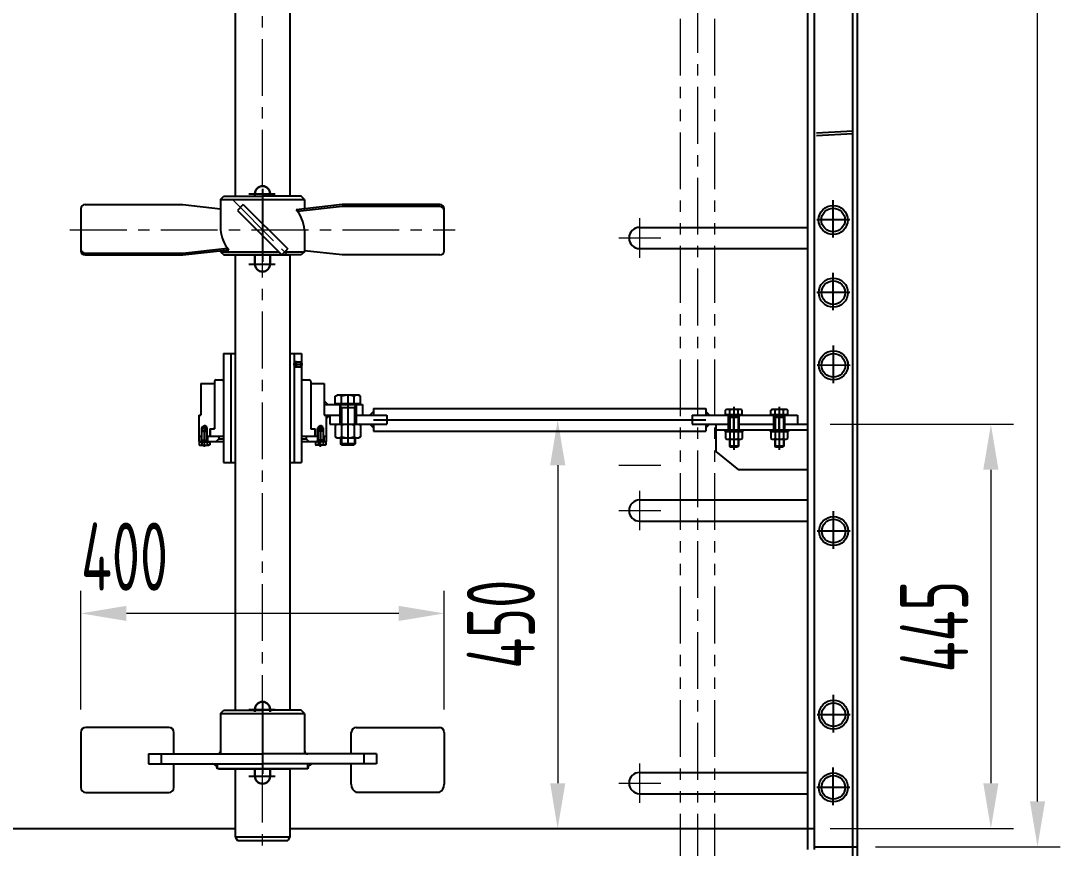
# Model space of a CAD drawing. Header units: millimetres. Extents: x -10 to 6019072, y -115569 to 2.
# Drawn here: x 6008003 to 6009147, y -111323 to -110412 of the extents above; entities that cross this region are included whole.
import ezdxf

# ---------------------------------------------------------------- set-up
doc = ezdxf.new("R2010")
doc.units = ezdxf.units.MM
doc.header["$LTSCALE"] = 1000
for name, pattern in [('ACAD_ISO10W100', [18, 12, -3, 0, -3]), ('CENTER', [2, 1.25, -0.25, 0.25, -0.25]), ('CENTERX2', [4, 2.5, -0.5, 0.5, -0.5]), ('PHANTOM', [2.5, 1.25, -0.25, 0.25, -0.25, 0.25, -0.25])]:
    doc.linetypes.add(name, pattern=pattern)
doc.layers.get('0').update_dxf_attribs({"lineweight": 25})
for name, color, linetype in [('00', 7, 'Continuous'), ('3', 3, 'Continuous'), ('Layer2', 1, 'ACAD_ISO10W100'), ('Layer3', 2, 'Continuous')]:
    doc.layers.add(name, color=color, linetype=linetype)
for name, color, linetype, lineweight in [('1', 1, 'Continuous', 18), ('1轮廓实线层', 7, 'Continuous', 25), ('3中心线层', 1, 'CENTER', 9), ('5剖面线层', 2, 'Continuous', 9), ('7标注层', 4, 'Continuous', 15), ('9双点划线层', 6, 'PHANTOM', 9), ('CERT', 1, 'CENTERX2', 18), ('FULL', 7, 'Continuous', 25), ('中心线', 1, 'CENTER', 9), ('粗实线', 3, 'Continuous', 30)]:
    doc.layers.add(name, color=color, linetype=linetype, lineweight=lineweight)
doc.styles.get("Standard").update_dxf_attribs({"font": 'gbenor.shx', "width": 0.707, "bigfont": 'gbcbig.shx'})
doc.dimstyles.new('STANDARD$0', dxfattribs={"dimscale": 50, "dimtxt": 1.5, "dimasz": 1, "dimexe": 0.5, "dimexo": 0.5, "dimgap": 0.5, "dimtad": 1, "dimdec": 1, "dimdsep": 46, "dimtxsty": 'Standard', "dimcen": 0.09, "dimclrd": 2, "dimclre": 2, "dimclrt": 2, "dimadec": 0, "dimazin": 0, "dimtfac": 1, "dimtdec": 1, "dimtmove": 0, "dimatfit": 3, "dimfxl": 0, "dimtolj": 1, "dimtzin": 0, "dimlwd": 13, "dimlwe": 13, "dimarcsym": 0})

# ---------------------------------------------------------------- blocks, each defined once
blk = doc.blocks.new('*U340', base_point=(-70.7, 734.2))
at = {"layer": '00', "color": 4}
for p, q in [((-74.2, 740), (-74.7, 739.2)), ((-74.7, 739.2), (-74.7, 729.2)), ((-71.1, 740), (-74.2, 740)), ((-71.1, 737.1), (-74.2, 737.1)), ((-71.1, 740), (-71.1, 728.4)), ((-70.7, 738.7), (-71.1, 738.7)), ((-70.7, 738.7), (-70.7, 729.7)), ((-70.7, 737.2), (-59.3, 737.2)), ((-69.2, 737.2), (-69.2, 731.2)), ((-59.3, 737.2), (-59.3, 731.2)), ((-59.3, 737.2), (-58.7, 736.6)), ((-58.7, 736.6), (-58.7, 731.8)), ((-74.2, 728.4), (-74.7, 729.2)), ((-71.1, 731.3), (-74.2, 731.3)), ((-71.1, 728.4), (-74.2, 728.4)), ((-70.7, 729.7), (-71.1, 729.7)), ((-70.7, 731.2), (-59.3, 731.2)), ((-58.7, 731.8), (-59.3, 731.2))]:
    blk.add_line(p, q, dxfattribs=at)
for centre, radius, start, end in [((-72.1, 738.5), 2.56, 154.3843, 214.3842), ((-65.1, 734.2), 9.55, 162.412, 197.588), ((-72.1, 729.9), 2.56, 145.6158, 205.6157)]:
    blk.add_arc(centre, radius, start, end, dxfattribs=at)
at = {"layer": '1', "color": 7}
for p, q in [((-69.2, 736.8), (-69.9, 737.2)), ((-69.2, 736.8), (-58.8, 736.8)), ((-69.2, 731.7), (-69.9, 731.2)), ((-69.2, 731.7), (-58.8, 731.7))]:
    blk.add_line(p, q, dxfattribs=at)
at = {"layer": '3', "color": 1}
for q in [(-56.9, 734.2), (-76.5, 734.2)]:
    blk.add_line((-76.5, 734.2), q, dxfattribs=at)
blk = doc.blocks.new('*U341', base_point=(-106.4, 741.5))
at = {"layer": '00', "color": 4}
for p, q in [((-106.4, 744), (-106, 744.5)), ((-106.4, 742), (-106.4, 744)), ((-106, 744.5), (-100.7, 744.5)), ((-106, 744.5), (-106, 742)), ((-106, 744.5), (-106, 744.5)), ((-100.7, 744.5), (-100.7, 738.5)), ((-98.4, 742.2), (-100.7, 744.5)), ((-106.4, 742), (-104.8, 742)), ((-106.4, 738.9), (-106.4, 741)), ((-106.4, 741), (-104.8, 741)), ((-106, 738.5), (-106.4, 738.9)), ((-106, 741), (-106, 738.5)), ((-100.7, 738.5), (-106, 738.5)), ((-104.8, 742), (-104.8, 741)), ((-98.4, 740.7), (-100.7, 738.5)), ((-98.4, 742.2), (-98.4, 742.2)), ((-98.4, 742.2), (-98.4, 740.7)), ((-98.4, 742.2), (-98.4, 740.7)), ((-98.4, 740.7), (-98.4, 740.7))]:
    blk.add_line(p, q, dxfattribs=at)
at = {"layer": '1', "color": 7}
for p, q in [((-106.4, 744), (-100.2, 744)), ((-106.4, 738.9), (-100.2, 738.9))]:
    blk.add_line(p, q, dxfattribs=at)
at = {"layer": '3', "color": 1}
blk.add_line((-107.6, 741.5), (-97.2, 741.5), dxfattribs=at)
blk = doc.blocks.new('*U342', base_point=(-71.3, 721.8))
at = {"layer": '00', "color": 4}
for p, q in [((-70.6, 731), (-71.3, 729.8)), ((-71.3, 729.8), (-71.3, 713.8)), ((-63.6, 731), (-70.6, 731)), ((-63.6, 726.4), (-70.6, 726.4)), ((-63.6, 731), (-62.9, 729.8)), ((-62.9, 729.8), (-62.9, 713.8)), ((-70.6, 712.6), (-71.3, 713.8)), ((-63.6, 717.2), (-70.6, 717.2)), ((-63.6, 712.6), (-70.6, 712.6)), ((-63.6, 712.6), (-62.9, 713.8))]:
    blk.add_line(p, q, dxfattribs=at)
for centre, radius, start, end in [((-67.2, 728.7), 4.09, 154.3841, 214.3842), ((-56, 721.8), 15.3, 162.412, 197.588), ((-67, 728.7), 4.09, 325.6158, 25.6159), ((-78.2, 721.8), 15.3, 342.412, 17.588), ((-67.2, 714.9), 4.09, 145.6158, 205.6159), ((-67, 714.9), 4.09, 334.3841, 34.3842)]:
    blk.add_arc(centre, radius, start, end, dxfattribs=at)
at = {"layer": '3', "color": 1}
for q in [(-73, 721.8), (-61.2, 721.8)]:
    blk.add_line((-61.2, 721.8), q, dxfattribs=at)
blk = doc.blocks.new('*D511')
at = {"layer": '5剖面线层', "color": 2, "lineweight": 13, "transparency": 16777216}
for p, q in [((6008542.4, -110851.5), (6008618.9, -110851.5)), ((6008593.9, -110901.5), (6008593.9, -111251.5)), ((6008542.4, -111301.5), (6008618.9, -111301.5))]:
    blk.add_line(p, q, dxfattribs=at)
at = {"layer": '5剖面线层', "color": 2, "transparency": 16777216}
for points in [[(6008585.6, -110901.5), (6008602.3, -110901.5), (6008593.9, -110851.5)], [(6008585.6, -111251.5), (6008602.3, -111251.5), (6008593.9, -111301.5)]]:
    blk.add_solid(points, dxfattribs=at)
at = {"layer": 'Defpoints', "color": 0, "transparency": 16777216}
for p in [(6008517.4, -110851.5), (6008517.4, -111301.5), (6008593.9, -111301.5)]:
    blk.add_point(p, dxfattribs=at)
at = {"layer": '5剖面线层', "color": 2, "transparency": 16777216, "insert": (6008531.4, -111076.5), "char_height": 75, "attachment_point": 5, "rotation": 90}
blk.add_mtext('\\A1;450', dxfattribs=at)
blk = doc.blocks.new('*D517')
at = {"layer": '5剖面线层', "color": 2, "lineweight": 13, "transparency": 16777216}
for p, q in [((6008069, -111170.5), (6008069, -111039.6)), ((6008469, -111170.5), (6008469, -111039.6)), ((6008419, -111064.6), (6008119, -111064.6))]:
    blk.add_line(p, q, dxfattribs=at)
at = {"layer": '5剖面线层', "color": 2, "transparency": 16777216}
for points in [[(6008119, -111056.3), (6008119, -111072.9), (6008069, -111064.6)], [(6008419, -111056.3), (6008419, -111072.9), (6008469, -111064.6)]]:
    blk.add_solid(points, dxfattribs=at)
at = {"layer": 'Defpoints', "color": 0, "transparency": 16777216}
for p in [(6008069, -111064.6), (6008069, -111195.5), (6008469, -111195.5)]:
    blk.add_point(p, dxfattribs=at)
at = {"layer": '5剖面线层', "color": 2, "transparency": 16777216, "insert": (6008117, -111002.1), "char_height": 75, "attachment_point": 5}
blk.add_mtext('\\A1;400', dxfattribs=at)
blk = doc.blocks.new('*D518')
at = {"layer": '5剖面线层', "color": 2, "lineweight": 13, "transparency": 16777216}
for p, q in [((6008104.6, -107267.4), (6006719.7, -107267.4)), ((6006744.7, -107317.4), (6006744.7, -111935.6)), ((6007628.6, -111985.6), (6006719.7, -111985.6))]:
    blk.add_line(p, q, dxfattribs=at)
at = {"layer": '5剖面线层', "color": 2, "transparency": 16777216}
for points in [[(6006736.4, -107317.4), (6006753, -107317.4), (6006744.7, -107267.4)], [(6006736.4, -111935.6), (6006753, -111935.6), (6006744.7, -111985.6)]]:
    blk.add_solid(points, dxfattribs=at)
at = {"layer": 'Defpoints', "color": 0, "transparency": 16777216}
for p in [(6008129.6, -107267.4), (6006744.7, -111985.6), (6007653.6, -111985.6)]:
    blk.add_point(p, dxfattribs=at)
at = {"layer": '5剖面线层', "color": 2, "transparency": 16777216, "insert": (6006682.2, -109626.5), "char_height": 75, "attachment_point": 5, "rotation": 90}
blk.add_mtext('\\A1;4718.3', dxfattribs=at)
blk = doc.blocks.new('*D519')
at = {"layer": '5剖面线层', "color": 2, "lineweight": 13, "transparency": 16777216}
for p, q in [((6007644, -111301.5), (6007404.4, -111301.5)), ((6007429.4, -111351.5), (6007429.4, -111574.5)), ((6008243.9, -111624.5), (6007404.4, -111624.5))]:
    blk.add_line(p, q, dxfattribs=at)
at = {"layer": '5剖面线层', "color": 2, "transparency": 16777216}
for points in [[(6007421, -111351.5), (6007437.7, -111351.5), (6007429.4, -111301.5)], [(6007421, -111574.5), (6007437.7, -111574.5), (6007429.4, -111624.5)]]:
    blk.add_solid(points, dxfattribs=at)
at = {"layer": 'Defpoints', "color": 0, "transparency": 16777216}
for p in [(6007669, -111301.5), (6007429.4, -111624.5), (6008268.9, -111624.5)]:
    blk.add_point(p, dxfattribs=at)
at = {"layer": '5剖面线层', "color": 2, "transparency": 16777216, "insert": (6007366.9, -111463), "char_height": 75, "attachment_point": 5, "rotation": 90}
blk.add_mtext('\\A1;325', dxfattribs=at)
blk = doc.blocks.new('*D550')
at = {"layer": '5剖面线层', "color": 2, "lineweight": 13, "transparency": 16777216}
for p, q in [((6008901.3, -109201.4), (6009147.2, -109201.4)), ((6009122.2, -111271.5), (6009122.2, -109251.4)), ((6008943.9, -111321.5), (6009147.2, -111321.5))]:
    blk.add_line(p, q, dxfattribs=at)
at = {"layer": '5剖面线层', "color": 2, "transparency": 16777216}
for points in [[(6009113.9, -109251.4), (6009130.5, -109251.4), (6009122.2, -109201.4)], [(6009113.9, -111271.5), (6009130.5, -111271.5), (6009122.2, -111321.5)]]:
    blk.add_solid(points, dxfattribs=at)
at = {"layer": 'Defpoints', "color": 0, "transparency": 16777216}
for p in [(6008876.3, -109201.4), (6009122.2, -109201.4), (6008918.9, -111321.5)]:
    blk.add_point(p, dxfattribs=at)
at = {"layer": '5剖面线层', "color": 2, "transparency": 16777216, "insert": (6009059.7, -110261.5), "char_height": 75, "attachment_point": 5, "rotation": 90}
blk.add_mtext('\\A1;2120', dxfattribs=at)
blk = doc.blocks.new('*D554')
at = {"layer": '7标注层', "color": 2, "lineweight": 13, "transparency": 16777216}
for p, q in [((6008893.9, -110856.5), (6009095.9, -110856.5)), ((6009070.9, -110906.5), (6009070.9, -111251.5)), ((6008893.9, -111301.5), (6009095.9, -111301.5))]:
    blk.add_line(p, q, dxfattribs=at)
at = {"layer": '7标注层', "color": 2, "transparency": 16777216}
for points in [[(6009062.5, -110906.5), (6009079.2, -110906.5), (6009070.9, -110856.5)], [(6009062.5, -111251.5), (6009079.2, -111251.5), (6009070.9, -111301.5)]]:
    blk.add_solid(points, dxfattribs=at)
at = {"layer": 'Defpoints', "color": 0, "transparency": 16777216}
for p in [(6008868.9, -110856.5), (6008868.9, -111301.5), (6009070.9, -111301.5)]:
    blk.add_point(p, dxfattribs=at)
at = {"layer": '7标注层', "color": 2, "transparency": 16777216, "insert": (6009008.4, -111079), "char_height": 75, "attachment_point": 5, "rotation": 90}
blk.add_mtext('\\A1;445', dxfattribs=at)

msp = doc.modelspace()

# ---------------------------------------------------------------- linework, layer by layer
for p, q in [((6008306.2, -110787.62), (6008303.95, -110787.62)), ((6008306.2, -110793.62), (6008303.95, -110793.62)), ((6008340.95, -110834.49), (6008336.95, -110830.49)), ((6008342.95, -110846.49), (6008338.95, -110850.49)), ((6008756.91, -110842.49), (6008760.91, -110846.49)), ((6008756.91, -110860.49), (6008760.91, -110856.49)), ((6008201.95, -110864.09), (6008201.95, -110860.49)), ((6008207.95, -110864.09), (6008207.95, -110860.49)), ((6008329.95, -110864.09), (6008329.95, -110860.49)), ((6008335.95, -110864.09), (6008335.95, -110860.49))]:
    msp.add_line(p, q)
at = {"layer": '00', "color": 4}
for p, q in [((6008349.09, -110825.56), (6008350.95, -110824.49)), ((6008349.09, -110833.89), (6008349.09, -110825.56)), ((6008376.8, -110833.89), (6008349.09, -110833.89)), ((6008374.95, -110824.49), (6008350.95, -110824.49)), ((6008352.15, -110834.49), (6008352.15, -110833.89)), ((6008373.75, -110834.49), (6008352.15, -110834.49)), ((6008354.95, -110834.49), (6008354.95, -110856.49)), ((6008356.02, -110833.89), (6008356.02, -110825.56)), ((6008369.88, -110833.89), (6008369.88, -110825.56)), ((6008370.95, -110834.49), (6008370.95, -110856.49)), ((6008373.75, -110834.49), (6008373.75, -110833.89)), ((6008376.8, -110825.56), (6008374.95, -110824.49)), ((6008376.8, -110833.89), (6008376.8, -110825.56)), ((6008370.95, -110838.49), (6008354.95, -110838.49)), ((6008778.67, -110840.8), (6008779.91, -110840.09)), ((6008778.67, -110845.99), (6008778.67, -110840.8)), ((6008797.14, -110845.99), (6008778.67, -110845.99)), ((6008795.91, -110840.09), (6008779.91, -110840.09)), ((6008780.71, -110846.49), (6008780.71, -110845.99)), ((6008795.11, -110846.49), (6008780.71, -110846.49)), ((6008782.91, -110846.49), (6008782.91, -110862.49)), ((6008783.29, -110845.99), (6008783.29, -110840.8)), ((6008792.53, -110845.99), (6008792.53, -110840.8)), ((6008792.91, -110846.49), (6008792.91, -110862.49)), ((6008795.11, -110846.49), (6008795.11, -110845.99)), ((6008797.14, -110840.8), (6008795.91, -110840.09)), ((6008797.14, -110845.99), (6008797.14, -110840.8)), ((6008828.67, -110840.8), (6008829.91, -110840.09)), ((6008828.67, -110845.99), (6008828.67, -110840.8)), ((6008847.14, -110845.99), (6008828.67, -110845.99)), ((6008845.91, -110840.09), (6008829.91, -110840.09)), ((6008830.71, -110846.49), (6008830.71, -110845.99)), ((6008845.11, -110846.49), (6008830.71, -110846.49)), ((6008832.91, -110846.49), (6008832.91, -110862.49)), ((6008833.29, -110845.99), (6008833.29, -110840.8)), ((6008842.53, -110845.99), (6008842.53, -110840.8)), ((6008842.91, -110846.49), (6008842.91, -110862.49)), ((6008845.11, -110846.49), (6008845.11, -110845.99)), ((6008847.14, -110840.8), (6008845.91, -110840.09)), ((6008847.14, -110845.99), (6008847.14, -110840.8)), ((6008349.09, -110857.56), (6008350.95, -110856.49)), ((6008349.09, -110857.56), (6008349.09, -110870.21)), ((6008350.95, -110856.49), (6008374.95, -110856.49)), ((6008356.02, -110857.56), (6008356.02, -110870.21)), ((6008369.88, -110857.56), (6008369.88, -110870.21)), ((6008376.8, -110857.56), (6008374.95, -110856.49)), ((6008376.8, -110857.56), (6008376.8, -110870.21)), ((6008792.91, -110848.99), (6008782.91, -110848.99)), ((6008842.91, -110848.99), (6008832.91, -110848.99)), ((6008777.91, -110862.49), (6008777.91, -110864.49)), ((6008777.91, -110864.49), (6008797.91, -110864.49)), ((6008797.91, -110862.49), (6008797.91, -110864.49)), ((6008827.91, -110862.49), (6008827.91, -110864.49)), ((6008827.91, -110864.49), (6008847.91, -110864.49)), ((6008847.91, -110862.49), (6008847.91, -110864.49)), ((6008349.09, -110870.21), (6008350.95, -110871.29)), ((6008350.95, -110871.29), (6008374.95, -110871.29)), ((6008354.95, -110871.29), (6008354.95, -110877.89)), ((6008370.95, -110877.89), (6008354.95, -110877.89)), ((6008356.55, -110879.49), (6008354.95, -110877.89)), ((6008369.35, -110879.49), (6008356.55, -110879.49)), ((6008370.95, -110877.89), (6008369.35, -110879.49)), ((6008370.95, -110871.29), (6008370.95, -110877.89)), ((6008376.8, -110870.21), (6008374.95, -110871.29)), ((6008782.91, -110872.89), (6008782.91, -110880.49)), ((6008792.91, -110880.49), (6008782.91, -110880.49)), ((6008783.91, -110881.49), (6008782.91, -110880.49)), ((6008791.91, -110881.49), (6008783.91, -110881.49)), ((6008792.91, -110880.49), (6008791.91, -110881.49)), ((6008792.91, -110872.89), (6008792.91, -110880.49)), ((6008832.91, -110872.89), (6008832.91, -110880.49)), ((6008842.91, -110880.49), (6008832.91, -110880.49)), ((6008833.91, -110881.49), (6008832.91, -110880.49)), ((6008841.91, -110881.49), (6008833.91, -110881.49)), ((6008842.91, -110880.49), (6008841.91, -110881.49)), ((6008842.91, -110872.89), (6008842.91, -110880.49))]:
    msp.add_line(p, q, dxfattribs=at)
at = {"layer": '00'}
for p, q in [((6008386.95, -110846.49), (6008390.95, -110842.49)), ((6008386.95, -110856.49), (6008390.95, -110860.49))]:
    msp.add_line(p, q, dxfattribs=at)
at = {"layer": '00', "color": 4}
for centre, radius, start, end in [((6008352.56, -110830.62), 6.13, 55.61575, 115.6157), ((6008362.95, -110847.41), 22.93, 72.41205, 107.58795), ((6008373.34, -110830.62), 6.13, 64.3843, 124.38425), ((6008780.98, -110844.18), 4.09, 55.61576, 115.61586), ((6008787.91, -110855.37), 15.29, 72.41205, 107.58795), ((6008794.84, -110844.18), 4.09, 64.38414, 124.38424), ((6008830.98, -110844.18), 4.09, 55.61576, 115.61586), ((6008837.91, -110855.37), 15.29, 72.41205, 107.58795), ((6008844.84, -110844.18), 4.09, 64.38414, 124.38424), ((6008352.56, -110862.62), 6.13, 55.61575, 115.6157), ((6008362.95, -110879.41), 22.93, 72.41205, 107.58795), ((6008373.34, -110862.62), 6.13, 64.3843, 124.38425), ((6008352.56, -110865.15), 6.13, 244.3843, 304.38425), ((6008362.95, -110848.36), 22.93, 252.41205, 287.58795), ((6008373.34, -110865.15), 6.13, 235.61575, 295.6157)]:
    msp.add_arc(centre, radius, start, end, dxfattribs=at)
at = {"layer": '1', "color": 7}
for p, q in [((6008356.15, -110838.49), (6008354.95, -110836.41)), ((6008356.15, -110838.49), (6008356.15, -110856.49)), ((6008369.75, -110838.49), (6008370.95, -110836.41)), ((6008369.75, -110838.49), (6008369.75, -110856.49)), ((6008783.66, -110848.99), (6008782.91, -110847.69)), ((6008783.66, -110848.99), (6008783.66, -110862.49)), ((6008792.16, -110848.99), (6008792.91, -110847.69)), ((6008792.16, -110848.99), (6008792.16, -110862.49)), ((6008833.66, -110848.99), (6008832.91, -110847.69)), ((6008833.66, -110848.99), (6008833.66, -110862.49)), ((6008842.16, -110848.99), (6008842.91, -110847.69)), ((6008842.16, -110848.99), (6008842.16, -110862.49)), ((6008356.15, -110871.29), (6008356.15, -110879.09)), ((6008369.75, -110871.29), (6008369.75, -110879.09)), ((6008783.66, -110872.89), (6008783.66, -110881.24)), ((6008792.16, -110872.89), (6008792.16, -110881.24)), ((6008833.66, -110872.89), (6008833.66, -110881.24)), ((6008842.16, -110872.89), (6008842.16, -110881.24))]:
    msp.add_line(p, q, dxfattribs=at)
at = {"layer": '1轮廓实线层', "ltscale": 14}
for p, q in [((6008868.91, -108884.45), (6008868.91, -111318.55)), ((6008876.29, -108884.45), (6008876.29, -111318.55)), ((6008918.95, -111321.49), (6008918.95, -109240.08)), ((6008923.95, -111321.49), (6008923.95, -109240.08)), ((6008684.26, -110639.68), (6008868.91, -110639.68)), ((6008684.26, -110663.12), (6008868.91, -110663.12)), ((6008684.26, -110939.68), (6008868.91, -110939.68)), ((6008684.26, -110963.12), (6008868.91, -110963.12)), ((6008684.26, -111239.68), (6008868.91, -111239.68)), ((6008684.26, -111263.12), (6008868.91, -111263.12)), ((6007661.61, -111301.49), (6008238.95, -111301.49)), ((6008298.95, -111301.49), (6008876.28, -111301.49)), ((6008876.28, -111321.49), (6008923.95, -111321.49)), ((6008918.95, -111346.49), (6008918.95, -111321.49)), ((6008923.95, -111346.49), (6008923.95, -111321.49))]:
    msp.add_line(p, q, dxfattribs=at)
at = {"layer": '1轮廓实线层'}
for p, q in [((6008868.9, -111301.49), (6008868.9, -111324.57)), ((6008876.28, -111301.49), (6008876.28, -111324.57))]:
    msp.add_line(p, q, dxfattribs=at)
at = {"layer": '1轮廓实线层', "ltscale": 14}
for centre in [(6008684.26, -110651.4), (6008684.26, -110951.4), (6008684.26, -111251.4)]:
    msp.add_arc(centre, 11.72, 90, 270, dxfattribs=at)
at = {"layer": '3', "color": 1}
for p, q in [((6008362.95, -110824.49), (6008362.95, -110879.49)), ((6008787.91, -110837.09), (6008787.91, -110884.49)), ((6008787.91, -110837.09), (6008787.91, -110837.09)), ((6008837.91, -110837.09), (6008837.91, -110884.49)), ((6008837.91, -110837.09), (6008837.91, -110837.09)), ((6008362.95, -110853.53), (6008362.95, -110853.53))]:
    msp.add_line(p, q, dxfattribs=at)
at = {"layer": '3中心线层', "ltscale": 0.05}
for p, q in [((6008268.95, -111794.9), (6008268.95, -107381.51)), ((6008748.1, -111347.64), (6008748.1, -109101.47))]:
    msp.add_line(p, q, dxfattribs=at)
at = {"layer": '5剖面线层'}
msp.add_line((6008356.63, -110614.64), (6008356.63, -110614.64), dxfattribs=at)
at = {"layer": '9双点划线层', "ltscale": 0.05}
for p, q in [((6008729.1, -111347.64), (6008729.1, -109101.47)), ((6008767.1, -111347.64), (6008767.1, -109101.47))]:
    msp.add_line(p, q, dxfattribs=at)
at = {"layer": 'CERT', "lineweight": -2}
for p, q in [((6008268.95, -110597.21), (6008268.95, -110677.66)), ((6008268.95, -110597.21), (6008268.95, -110677.66)), ((6008268.95, -111160.85), (6008268.95, -111241.3))]:
    msp.add_line(p, q, dxfattribs=at)
at = {"layer": 'FULL'}
for p, q in [((6008222.78, -110608.97), (6008226.36, -110605.39)), ((6008226.36, -110605.39), (6008268.95, -110605.39)), ((6008311.54, -110605.39), (6008268.95, -110605.39)), ((6008315.11, -110608.97), (6008311.54, -110605.39)), ((6008073.58, -110614.64), (6008181.26, -110614.64)), ((6008181.26, -110614.64), (6008222.78, -110619.26)), ((6008222.78, -110608.97), (6008222.78, -110642.33)), ((6008222.78, -110608.97), (6008315.11, -110608.97)), ((6008247.78, -110614.64), (6008241.26, -110621.17)), ((6008247.78, -110614.64), (6008296.66, -110663.52)), ((6008356.63, -110614.64), (6008305.88, -110620.28)), ((6008356.63, -110616.73), (6008307.47, -110622.19)), ((6008315.11, -110608.97), (6008315.11, -110619.26)), ((6008464.32, -110614.64), (6008356.63, -110614.64)), ((6008464.32, -110616.73), (6008356.63, -110616.73)), ((6008068.96, -110619.26), (6008068.96, -110665.41)), ((6008241.26, -110621.17), (6008290.13, -110670.04)), ((6008468.93, -110665.41), (6008468.93, -110619.26)), ((6008315.11, -110642.33), (6008315.11, -110666.47)), ((6008181.26, -110667.94), (6008230.42, -110662.48)), ((6008290.13, -110670.04), (6008296.66, -110663.52)), ((6008073.58, -110667.94), (6008181.26, -110667.94)), ((6008073.58, -110670.02), (6008181.26, -110670.02)), ((6008181.26, -110670.02), (6008232.01, -110664.38)), ((6008222.78, -110665.41), (6008222.78, -110666.47)), ((6008222.78, -110666.47), (6008226.36, -110670.04)), ((6008222.78, -110666.47), (6008286.56, -110666.47)), ((6008311.54, -110670.04), (6008226.36, -110670.04)), ((6008226.36, -110670.04), (6008298.42, -110670.04)), ((6008293.7, -110666.47), (6008315.11, -110666.47)), ((6008315.11, -110666.47), (6008311.54, -110670.04)), ((6008356.63, -110670.02), (6008315.11, -110665.41)), ((6008464.32, -110670.02), (6008356.63, -110670.02)), ((6008222.78, -111174.61), (6008226.36, -111171.04)), ((6008222.78, -111174.61), (6008222.78, -111219.28)), ((6008222.78, -111174.61), (6008315.11, -111174.61)), ((6008226.36, -111171.04), (6008268.95, -111171.04)), ((6008311.54, -111171.04), (6008268.95, -111171.04)), ((6008315.11, -111174.61), (6008311.54, -111171.04)), ((6008315.11, -111174.61), (6008315.11, -111219.28)), ((6008143.57, -111219.28), (6008268.95, -111219.28)), ((6008143.57, -111219.28), (6008143.57, -111230.33)), ((6008157.36, -111219.28), (6008157.36, -111230.33)), ((6008394.32, -111219.28), (6008268.95, -111219.28)), ((6008380.53, -111219.28), (6008380.53, -111230.33)), ((6008394.32, -111219.28), (6008394.32, -111230.33)), ((6008143.57, -111230.33), (6008268.95, -111230.33)), ((6008318.68, -111235.69), (6008219.21, -111235.69)), ((6008221, -111235.69), (6008298.42, -111235.69)), ((6008394.32, -111230.33), (6008268.95, -111230.33))]:
    msp.add_line(p, q, dxfattribs=at)
at = {"layer": 'FULL', "linetype": 'Continuous'}
for p, q in [((6008165.93, -111190.14), (6008074.32, -111190.14)), ((6008372.06, -111190.14), (6008463.61, -111190.14)), ((6008068.96, -111195.5), (6008068.96, -111256.24)), ((6008171.29, -111219.28), (6008171.29, -111195.5)), ((6008366.7, -111219.28), (6008366.7, -111195.5)), ((6008468.97, -111195.5), (6008468.97, -111252.66)), ((6008152.31, -111219.28), (6008171.09, -111219.28)), ((6008152.31, -111230.33), (6008171.09, -111230.33)), ((6008171.29, -111256.24), (6008171.29, -111230.33)), ((6008219.21, -111235.69), (6008219.21, -111230.33)), ((6008318.68, -111235.69), (6008318.68, -111230.33)), ((6008366.7, -111252.66), (6008366.7, -111230.33)), ((6008074.32, -111261.59), (6008165.93, -111261.59)), ((6008463.61, -111261.59), (6008372.06, -111261.59))]:
    msp.add_line(p, q, dxfattribs=at)
at = {"layer": 'FULL'}
for centre, radius in [((6008897.2, -110631.56), 16), ((6008897.2, -110631.56), 13), ((6008897.36, -110711.56), 16), ((6008897.36, -110711.56), 13), ((6008897.52, -110791.56), 16), ((6008897.52, -110791.56), 13), ((6008897.68, -110974), 16), ((6008897.68, -110974), 13), ((6008897.62, -111176.11), 16), ((6008897.62, -111176.11), 13), ((6008897.39, -111256.11), 16), ((6008897.39, -111256.11), 13)]:
    msp.add_circle(centre, radius, dxfattribs=at)
for centre, radius, start, end in [((6008073.58, -110619.26), 4.61, 90, 180), ((6008464.32, -110619.26), 4.61, 0, 90), ((6008464.32, -110621.34), 4.61, 0, 90), ((6008278.68, -110644.63), 36.5, 3.60384, 41.82558), ((6008259.22, -110640.04), 36.5, 183.60384, 221.82558), ((6008073.58, -110663.33), 4.61, 180, 270), ((6008073.58, -110665.41), 4.61, 180, 270), ((6008464.32, -110665.41), 4.61, 270, 0), ((6008219.21, -111215.71), 3.57, 270, 0), ((6008318.68, -111215.71), 3.57, 180, 270)]:
    msp.add_arc(centre, radius, start, end, dxfattribs=at)
at = {"layer": 'FULL', "linetype": 'Continuous'}
for centre, radius, start, end in [((6008074.32, -111195.5), 5.36, 90, 180), ((6008165.93, -111195.5), 5.36, 0, 90), ((6008372.06, -111195.5), 5.36, 90, 180), ((6008463.61, -111195.5), 5.36, 0, 90), ((6008213.85, -111235.69), 5.36, 0, 90), ((6008324.04, -111235.69), 5.36, 90, 180), ((6008074.32, -111256.24), 5.36, 180, 270), ((6008165.93, -111256.24), 5.36, 270, 0), ((6008376.11, -111253.09), 9.43, 177.41976, 244.50776), ((6008459.55, -111253.09), 9.43, 295.49224, 2.58024)]:
    msp.add_arc(centre, radius, start, end, dxfattribs=at)
at = {"layer": 'Layer2'}
for p, q in [((6008253.84, -110602.67), (6008282.96, -110602.67)), ((6008897.2, -110651.02), (6008897.21, -110609.8)), ((6008915.54, -110631.57), (6008879.22, -110631.56)), ((6008253.84, -110680.08), (6008282.96, -110680.08)), ((6008897.36, -110731.02), (6008897.37, -110689.8)), ((6008915.7, -110711.57), (6008879.38, -110711.56)), ((6008897.51, -110811.02), (6008897.52, -110769.8)), ((6008303.95, -110790.62), (6008311.95, -110790.62)), ((6008915.85, -110791.57), (6008879.54, -110791.56)), ((6008787.91, -110856.49), (6008787.91, -110846.49)), ((6008837.91, -110856.49), (6008837.91, -110846.49)), ((6008204.95, -110857.78), (6008204.95, -110869.49)), ((6008332.95, -110857.78), (6008332.95, -110869.49)), ((6008390.95, -110851.49), (6008756.91, -110851.49)), ((6008787.91, -110862.49), (6008787.91, -110856.49)), ((6008837.91, -110862.49), (6008837.91, -110856.49)), ((6008204.95, -110869.49), (6008204.95, -110875.49)), ((6008332.95, -110869.49), (6008332.95, -110875.49)), ((6008897.67, -110993.45), (6008897.68, -110952.24)), ((6008916.01, -110974), (6008879.69, -110973.99)), ((6008897.61, -111195.56), (6008897.62, -111154.35)), ((6008253.84, -111170.22), (6008282.96, -111170.22)), ((6008915.95, -111176.11), (6008879.64, -111176.1)), ((6008897.38, -111275.56), (6008897.39, -111234.35)), ((6008253.84, -111243.73), (6008282.96, -111243.73)), ((6008915.72, -111256.11), (6008879.41, -111256.1))]:
    msp.add_line(p, q, dxfattribs=at)
at = {"layer": 'Layer3'}
for p, q in [((6008238.95, -110111.54), (6008238.95, -110605.39)), ((6008298.95, -110111.54), (6008298.95, -110605.39)), ((6008238.95, -110670.04), (6008238.95, -111171.04)), ((6008298.95, -110670.04), (6008298.95, -111171.04)), ((6008225.95, -110778.62), (6008225.95, -110898.62)), ((6008225.95, -110778.62), (6008238.95, -110778.62)), ((6008233.95, -110778.62), (6008233.95, -110898.62)), ((6008298.95, -110778.62), (6008311.95, -110778.62)), ((6008303.95, -110778.62), (6008303.95, -110898.62)), ((6008311.95, -110778.62), (6008311.95, -110898.62)), ((6008305.75, -110788.07), (6008303.95, -110788.07)), ((6008305.75, -110793.17), (6008303.95, -110793.17)), ((6008200.95, -110811.49), (6008200.95, -110846.49)), ((6008200.95, -110811.49), (6008215.95, -110811.49)), ((6008215.95, -110809.49), (6008215.95, -110861.49)), ((6008215.95, -110811.49), (6008215.95, -110859.49)), ((6008217.95, -110807.49), (6008225.95, -110807.49)), ((6008225.95, -110809.49), (6008225.95, -110869.49)), ((6008311.95, -110807.49), (6008319.95, -110807.49)), ((6008311.95, -110809.49), (6008311.95, -110869.49)), ((6008321.95, -110809.49), (6008321.95, -110861.49)), ((6008321.95, -110811.49), (6008321.95, -110859.49)), ((6008321.95, -110811.49), (6008336.95, -110811.49)), ((6008336.95, -110811.49), (6008336.95, -110846.49)), ((6008336.95, -110834.49), (6008378.95, -110834.49)), ((6008353.95, -110834.49), (6008353.95, -110846.49)), ((6008371.95, -110834.49), (6008371.95, -110846.49)), ((6008378.95, -110834.49), (6008378.95, -110846.49)), ((6008198.95, -110846.49), (6008198.95, -110869.49)), ((6008198.95, -110846.49), (6008200.95, -110846.49)), ((6008336.95, -110846.49), (6008354.95, -110846.49)), ((6008338.95, -110846.49), (6008338.95, -110869.49)), ((6008342.95, -110846.49), (6008354.95, -110846.49)), ((6008342.95, -110846.49), (6008342.95, -110856.49)), ((6008353.95, -110846.49), (6008353.95, -110856.49)), ((6008370.95, -110846.49), (6008378.95, -110846.49)), ((6008370.95, -110846.49), (6008405.95, -110846.49)), ((6008371.95, -110846.49), (6008371.95, -110856.49)), ((6008390.95, -110838.99), (6008756.91, -110838.99)), ((6008390.95, -110838.99), (6008390.95, -110846.49)), ((6008405.95, -110846.49), (6008405.95, -110856.49)), ((6008741.91, -110846.49), (6008857.91, -110846.49)), ((6008741.91, -110846.49), (6008741.91, -110856.49)), ((6008756.91, -110838.99), (6008756.91, -110846.49)), ((6008781.91, -110862.49), (6008781.91, -110846.49)), ((6008793.91, -110862.49), (6008793.91, -110846.49)), ((6008831.91, -110862.49), (6008831.91, -110846.49)), ((6008843.91, -110862.49), (6008843.91, -110846.49)), ((6008857.91, -110846.49), (6008857.91, -110856.49)), ((6008202.4, -110859.25), (6008204.95, -110857.78)), ((6008207.5, -110859.25), (6008204.95, -110857.78)), ((6008330.4, -110859.25), (6008332.95, -110857.78)), ((6008335.5, -110859.25), (6008332.95, -110857.78)), ((6008342.95, -110856.49), (6008405.95, -110856.49)), ((6008390.95, -110856.49), (6008390.95, -110863.99)), ((6008741.91, -110856.49), (6008782.91, -110856.49)), ((6008756.91, -110856.49), (6008756.91, -110863.99)), ((6008767.91, -110856.49), (6008782.91, -110856.49)), ((6008767.91, -110856.49), (6008767.91, -110886.49)), ((6008792.91, -110856.49), (6008831.91, -110856.49)), ((6008792.91, -110856.49), (6008831.91, -110856.49)), ((6008843.91, -110856.49), (6008857.91, -110856.49)), ((6008843.91, -110856.49), (6008868.91, -110856.49)), ((6008868.91, -110856.49), (6008868.91, -110906.49)), ((6008198.95, -110869.49), (6008201.95, -110869.49)), ((6008198.95, -110869.49), (6008198.95, -110875.49)), ((6008198.95, -110869.49), (6008201.95, -110869.49)), ((6008201.45, -110869.49), (6008201.45, -110875.49)), ((6008201.95, -110860.49), (6008204.95, -110860.49)), ((6008202.4, -110859.25), (6008204.95, -110859.25)), ((6008202.4, -110863.64), (6008202.4, -110859.25)), ((6008207.5, -110859.25), (6008204.95, -110859.25)), ((6008207.95, -110860.49), (6008204.95, -110860.49)), ((6008207.5, -110863.64), (6008207.5, -110859.25)), ((6008207.95, -110869.49), (6008225.95, -110869.49)), ((6008207.95, -110869.49), (6008225.95, -110869.49)), ((6008208.45, -110869.49), (6008208.45, -110875.49)), ((6008210.95, -110861.49), (6008210.95, -110869.49)), ((6008210.95, -110861.49), (6008215.95, -110861.49)), ((6008211.2, -110861.49), (6008211.2, -110869.49)), ((6008211.2, -110861.49), (6008215.95, -110861.49)), ((6008211.2, -110869.49), (6008225.95, -110869.49)), ((6008215.95, -110859.49), (6008215.45, -110861.49)), ((6008220.95, -110869.49), (6008220.95, -110872.49)), ((6008311.95, -110869.49), (6008326.7, -110869.49)), ((6008311.95, -110869.49), (6008329.95, -110869.49)), ((6008311.95, -110869.49), (6008329.95, -110869.49)), ((6008316.95, -110869.49), (6008316.95, -110872.49)), ((6008321.95, -110859.49), (6008322.45, -110861.49)), ((6008321.95, -110861.49), (6008326.7, -110861.49)), ((6008321.95, -110861.49), (6008326.95, -110861.49)), ((6008326.7, -110861.49), (6008326.7, -110869.49)), ((6008326.95, -110861.49), (6008326.95, -110869.49)), ((6008329.45, -110869.49), (6008329.45, -110875.49)), ((6008329.95, -110860.49), (6008332.95, -110860.49)), ((6008330.4, -110859.25), (6008332.95, -110859.25)), ((6008330.4, -110863.64), (6008330.4, -110859.25)), ((6008335.5, -110859.25), (6008332.95, -110859.25)), ((6008335.95, -110860.49), (6008332.95, -110860.49)), ((6008335.5, -110863.64), (6008335.5, -110859.25)), ((6008335.95, -110869.49), (6008338.95, -110869.49)), ((6008335.95, -110869.49), (6008338.95, -110869.49)), ((6008336.45, -110869.49), (6008336.45, -110875.49)), ((6008338.95, -110869.49), (6008338.95, -110875.49)), ((6008390.95, -110863.99), (6008756.91, -110863.99)), ((6008767.91, -110862.49), (6008868.91, -110862.49)), ((6008198.95, -110875.49), (6008225.95, -110875.49)), ((6008217.95, -110875.49), (6008220.95, -110872.49)), ((6008220.95, -110872.49), (6008225.95, -110872.49)), ((6008311.95, -110872.49), (6008316.95, -110872.49)), ((6008311.95, -110875.49), (6008338.95, -110875.49)), ((6008319.95, -110875.49), (6008316.95, -110872.49)), ((6008767.91, -110874.14), (6008767.91, -110886.49)), ((6008767.91, -110886.49), (6008792.91, -110906.49)), ((6008225.95, -110898.62), (6008238.95, -110898.62)), ((6008298.95, -110898.62), (6008311.95, -110898.62)), ((6008868.91, -110906.49), (6008792.91, -110906.49)), ((6008238.95, -111235.69), (6008238.95, -111310.49)), ((6008298.95, -111235.69), (6008298.95, -111310.49)), ((6008238.95, -111310.49), (6008298.95, -111310.49)), ((6008238.95, -111310.49), (6008241.26, -111314.49)), ((6008241.26, -111314.49), (6008296.64, -111314.49)), ((6008298.95, -111310.49), (6008296.64, -111314.49))]:
    msp.add_line(p, q, dxfattribs=at)
at = {"layer": 'Layer3', "ltscale": 10}
for p, q in [((6008918.95, -110533.8), (6008878.95, -110536)), ((6008918.95, -110536.8), (6008878.95, -110539))]:
    msp.add_line(p, q, dxfattribs=at)
at = {"layer": 'Layer3'}
for centre, start, end in [((6008217.95, -110809.49), 90, 180), ((6008223.95, -110809.49), 0, 90), ((6008313.95, -110809.49), 90, 180), ((6008319.95, -110809.49), 0, 90)]:
    msp.add_arc(centre, 2, start, end, dxfattribs=at)
at = {"layer": '中心线', "ltscale": 0.05}
for p, q in [((6008236.86, -110610.25), (6008296.55, -110669.94)), ((6008056.92, -110642.33), (6008480.97, -110642.33))]:
    msp.add_line(p, q, dxfattribs=at)
at = {"layer": '中心线'}
for p, q in [((6008684.26, -110673.1), (6008684.26, -110629.7)), ((6008661.19, -110651.4), (6008707.34, -110651.4)), ((6008661.19, -110901.4), (6008707.34, -110901.4)), ((6008684.26, -110973.1), (6008684.26, -110929.7)), ((6008661.19, -110951.4), (6008707.34, -110951.4)), ((6008684.26, -111273.1), (6008684.26, -111229.7)), ((6008661.19, -111251.4), (6008707.34, -111251.4))]:
    msp.add_line(p, q, dxfattribs=at)
at = {"layer": '粗实线'}
for p, q in [((6008260.64, -110602.67), (6008260.64, -110605.39)), ((6008277.25, -110602.67), (6008277.25, -110605.39)), ((6008260.64, -110670.04), (6008260.64, -110680.08)), ((6008277.25, -110670.04), (6008277.25, -110680.08)), ((6008260.64, -111170.22), (6008260.64, -111172.94)), ((6008277.25, -111170.22), (6008277.25, -111172.94)), ((6008260.64, -111235.69), (6008260.64, -111243.73)), ((6008277.25, -111235.69), (6008277.25, -111243.73))]:
    msp.add_line(p, q, dxfattribs=at)
for centre, start, end in [((6008268.95, -110602.67), 0, 180), ((6008268.95, -110680.08), 180, 0), ((6008268.95, -111170.22), 0, 180), ((6008268.95, -111243.73), 180, 0)]:
    msp.add_arc(centre, 8.31, start, end, dxfattribs=at)

# ---------------------------------------------------------------- block references
at = {"rotation": 90}
msp.add_blockref('*U340', (6008204.95, -110875.49), dxfattribs=at)
at = {"xscale": -1, "rotation": 270.0000000000071}
msp.add_blockref('*U340', (6008332.95, -110875.49), dxfattribs=at)
at = {"layer": 'Layer2', "rotation": 90}
for p in [(6008787.91, -110872.89), (6008837.91, -110872.89)]:
    msp.add_blockref('*U342', p, dxfattribs=at)
at = {"layer": 'Layer3', "rotation": 180}
msp.add_blockref('*U341', (6008311.95, -110790.62), dxfattribs=at)

# ---------------------------------------------------------------- dimensions: what is measured, and where the dimension line sits
at = {"layer": '5剖面线层'}
for base, p1, p2, picture, middle in [((6006744.7, -111985.65), (6008129.62, -107267.35), (6007653.56, -111985.65), '*D518', (6006744.7, -109626.5)), ((6009122.2, -109201.45), (6008918.95, -111321.49), (6008876.29, -109201.45), '*D550', (6009122.2, -110261.47))]:
    dim = msp.add_linear_dim(base=base, p1=p1, p2=p2, angle=90, dimstyle='STANDARD$0', override={"dimfxl": 600, "dimfxlon": 1}, dxfattribs=at)
    dim.commit()
    dim.dimension.update_dxf_attribs({"geometry": picture, "text_midpoint": middle, "dimtype": 160})
dim = msp.add_linear_dim(base=(6008593.92, -111301.49), p1=(6008517.43, -110851.49), p2=(6008517.43, -111301.49), angle=90, dimstyle='STANDARD$0', override={"dimfxl": 600, "dimfxlon": 1}, dxfattribs=at)
dim.commit()
dim.dimension.update_dxf_attribs({"geometry": '*D511', "text_midpoint": (6008531.42, -111076.49)})
dim = msp.add_linear_dim(base=(6008068.96, -111064.61), p1=(6008468.97, -111195.5), p2=(6008068.96, -111195.5), dimstyle='STANDARD$0', override={"dimfxl": 600, "dimfxlon": 1}, dxfattribs=at)
dim.commit()
dim.dimension.update_dxf_attribs({"geometry": '*D517', "text_midpoint": (6008116.95, -111064.61), "dimtype": 160})
dim = msp.add_linear_dim(base=(6007429.36, -111624.54), p1=(6007669, -111301.49), p2=(6008268.95, -111624.54), angle=90, text='325', dimstyle='STANDARD$0', override={"dimfxl": 600, "dimfxlon": 1}, dxfattribs=at)
dim.commit()
dim.dimension.update_dxf_attribs({"geometry": '*D519', "text_midpoint": (6007366.86, -111463.02)})
at = {"layer": '7标注层', "color": 3}
dim = msp.add_linear_dim(base=(6009070.88, -111301.49), p1=(6008868.91, -110856.49), p2=(6008868.9, -111301.49), angle=90, dimstyle='STANDARD$0', override={"dimfxl": 600, "dimfxlon": 1}, dxfattribs=at)
dim.commit()
dim.dimension.update_dxf_attribs({"geometry": '*D554', "text_midpoint": (6009070.88, -111078.99), "dimtype": 160})

doc.saveas('drawing.dxf')
